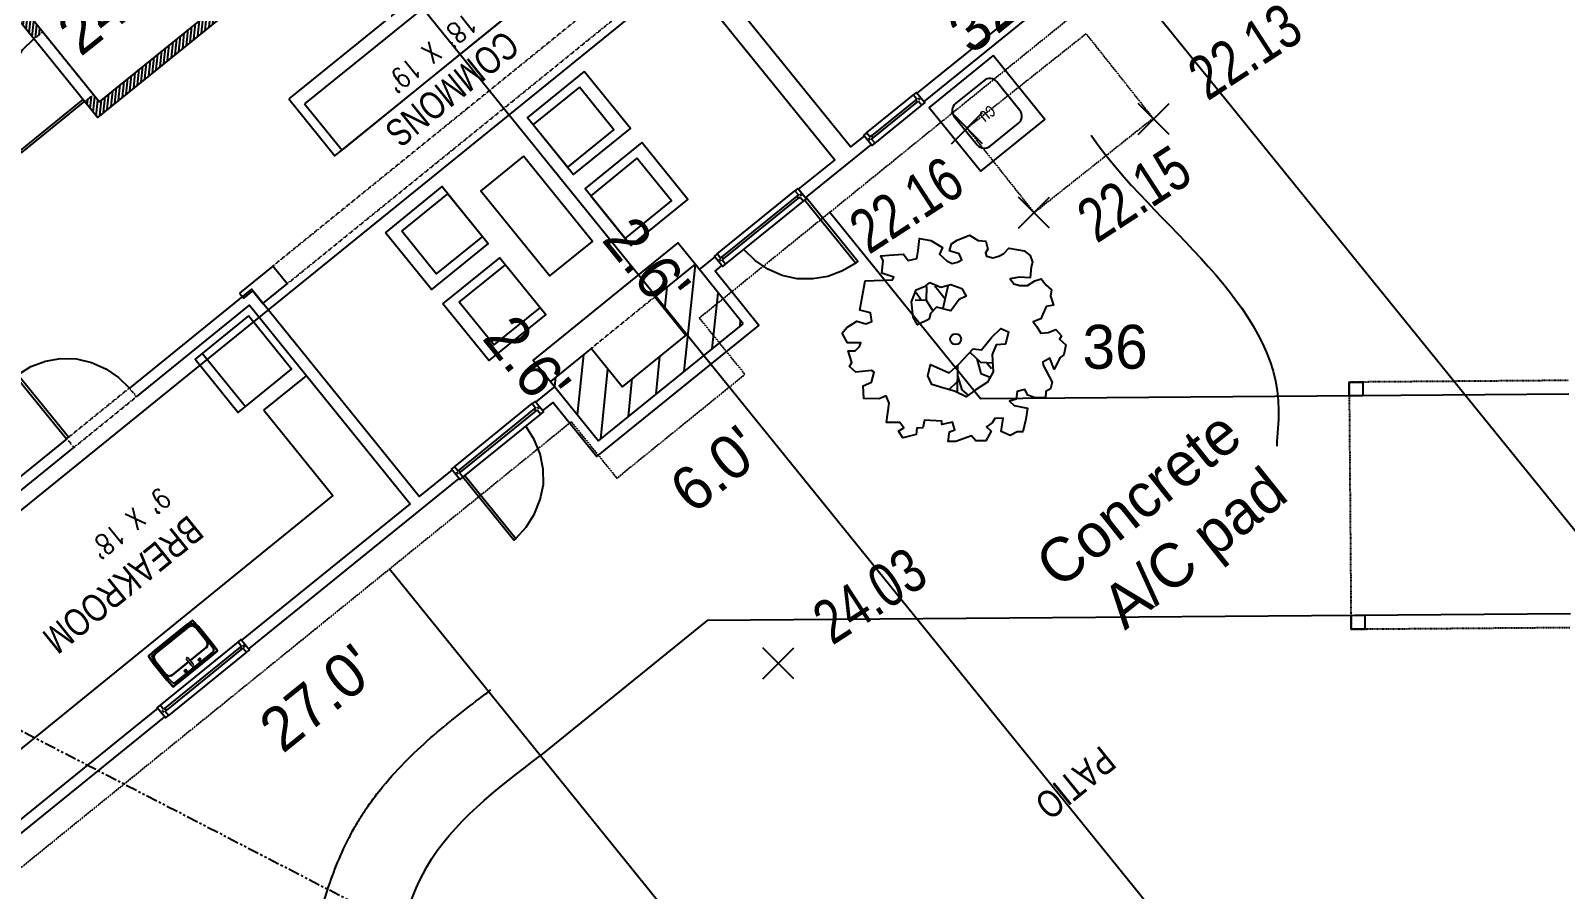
# Model space of a CAD drawing. Header units: inches. Extents: x -625442 to 34963, y -27993 to 66986.
# Drawn here: x -335810 to -335138, y 28318 to 28693 of the extents above; entities that cross this region are included whole.
import ezdxf
from ezdxf.enums import TextEntityAlignment as Align

# ---------------------------------------------------------------- set-up
doc = ezdxf.new("R2010")
doc.units = ezdxf.units.IN
doc.header["$LTSCALE"] = 0.5
doc.header["$MEASUREMENT"] = 0
for name, pattern in [('DASHED2', [0.375, 0.25, -0.125]), ('HIDDEN2', [0.1875, 0.125, -0.0625]), ('PHANTOM', [20, 10, -2, 2, -2, 2, -2])]:
    doc.linetypes.add(name, pattern=pattern)
for name, color, linetype in [('0-TEXT', 30, 'Continuous'), ('BUILDING', 253, 'DASHED2'), ('EDGE OF CONCRETE', 253, 'DASHED2'), ('FEMA FLOOD ZONE', 190, 'PHANTOM'), ('P-ABOVE', 201, 'HIDDEN2'), ('P-BELOW-LIGHT', 143, 'Continuous'), ('P-BELOW-MED', 145, 'Continuous'), ('P-CASEWORK', 140, 'Continuous'), ('P-DOOR', 51, 'Continuous'), ('P-FIXTURE', 63, 'Continuous'), ('P-FURNITURE', 201, 'Continuous'), ('P-WALL', 90, 'Continuous'), ('P-WINDOW', 213, 'Continuous'), ('SPOT ELEVATION TEXT', 252, 'Continuous'), ('TEXT', 7, 'Continuous'), ('Trees-Anno', 43, 'Continuous'), ('TreesMARK', 46, 'Continuous')]:
    doc.layers.add(name, color=color, linetype=linetype)
doc.styles.add('1-4T', font='Zap601Rm.ttf', dxfattribs={"width": 0.8, "height": 12})
doc.styles.add('BLDG', font='IC-Romans.shx', dxfattribs={"width": 0.8})
doc.styles.add('sapa notes', font='romans.shx', dxfattribs={"width": 0.8})
doc.styles.add('TXT', font='IC-Romans.shx')
doc.dimstyles.new('20 SCALE', dxfattribs={"dimtxt": 1.6, "dimasz": 2, "dimexe": 0.18, "dimexo": 0.0625, "dimgap": 0.04, "dimtad": 0, "dimdec": 1, "dimzin": 0, "dimdsep": 46, "dimtxsty": 'BLDG', "dimcen": 0.09, "dimaunit": 1, "dimadec": 4, "dimazin": 0, "dimtfac": 1, "dimtdec": 1, "dimtofl": 0, "dimtmove": 2, "dimatfit": 3, "dimfxl": 1, "dimtolj": 1, "dimtzin": 0, "dimarcsym": 0})

# ---------------------------------------------------------------- blocks, each defined once
blk = doc.blocks.new('SPT10')
at = {"color": 0, "linetype": 'Continuous'}
for p, q in [((-0.354, -0.354), (0.354, 0.354)), ((0.354, -0.354), (-0.354, 0.354))]:
    blk.add_line(p, q, dxfattribs=at)
blk = doc.blocks.new('TREE11')
at = {"linetype": 'Continuous'}
for p, q in [((-0.1564, 0.1773), (-0.1793, 0.2113)), ((-0.1324, 0.2402), (-0.1344, 0.1783)), ((-0.0944, 0.2422), (-0.0475, 0.1843)), ((-0.0345, 0.2472), (-0.0584, 0.1403)), ((-0.1344, 0.1783), (-0.1843, 0.1763)), ((-0.1344, 0.1783), (-0.1034, 0.1294)), ((0.0654, -0.0594), (0.1134, -0.1044)), ((0.0085, -0.1194), (0.0065, -0.2442)), ((0.0964, -0.0894), (0.1154, -0.1563)), ((0.1134, -0.1044), (0.1703, -0.1084)), ((0.1414, -0.1074), (0.1634, -0.1334)), ((0.0065, -0.1943), (-0.0305, -0.2313)), ((0.0085, -0.1673), (0.0275, -0.2303)), ((0.1154, -0.1563), (0.1574, -0.1733)), ((0.0275, -0.2303), (0.0584, -0.2562))]:
    blk.add_line(p, q, dxfattribs=at)
for points in [[(-0.0404, 0.3569), (-0.0155, 0.3439), (0.0085, 0.3509), (0.0284, 0.3609), (0.0155, 0.3888), (-0.0275, 0.4018), (-0.0195, 0.4337), (0.0065, 0.4507), (0.0634, 0.4737), (0.1023, 0.4487), (0.1383, 0.4467), (0.1472, 0.4098), (0.1363, 0.3928), (0.1413, 0.3779), (0.1702, 0.3699), (0.1962, 0.3779), (0.2201, 0.3908), (0.2431, 0.4148), (0.3129, 0.4018), (0.3389, 0.3808), (0.3499, 0.3509), (0.3439, 0.3289), (0.3399, 0.28), (0.289, 0.282), (0.2481, 0.275), (0.265, 0.2521), (0.293, 0.2441), (0.3279, 0.2441), (0.3609, 0.2651), (0.3898, 0.275), (0.4118, 0.2461), (0.4367, 0.2241), (0.4327, 0.1952), (0.4457, 0.1543), (0.4128, 0.1483), (0.3878, 0.0924), (0.3539, 0.0794), (0.3679, 0.0585), (0.3878, 0.0265), (0.4218, 0.0305), (0.4567, 0.0435), (0.4826, 0.0155), (0.4737, 0.0006), (0.5026, -0.0264), (0.4936, -0.0713), (0.4757, -0.0843), (0.4497, -0.1362), (0.4287, -0.0873), (0.3978, -0.1042), (0.3988, -0.1192), (0.4397, -0.196), (0.4317, -0.226), (0.4108, -0.238), (0.4088, -0.2679), (0.3629, -0.2679), (0.3289, -0.2549), (0.3149, -0.23), (0.28, -0.238), (0.276, -0.2729), (0.2461, -0.2819), (0.266, -0.3028), (0.3269, -0.3148), (0.3199, -0.3647), (0.306, -0.4226), (0.28, -0.4226), (0.2481, -0.4396), (0.2071, -0.4206), (0.2161, -0.3597), (0.1792, -0.3617), (0.1662, -0.3807), (0.1403, -0.3997), (0.1622, -0.4186), (0.1383, -0.4635), (0.0913, -0.4635), (0.0724, -0.4406), (0.0015, -0.4665), (-0.0334, -0.4665), (-0.0284, -0.4216), (-0.0035, -0.4126), (-0.0145, -0.3787), (-0.0634, -0.3887), (-0.0624, -0.3737), (-0.1413, -0.3697), (-0.1492, -0.4036), (-0.1772, -0.4056), (-0.1802, -0.4346), (-0.2401, -0.4496), (-0.26, -0.4196), (-0.2361, -0.4046), (-0.2541, -0.3797), (-0.3149, -0.3797), (-0.303, -0.2909), (-0.3159, -0.2589), (-0.3489, -0.2719), (-0.4178, -0.2699), (-0.4218, -0.212), (-0.3828, -0.196), (-0.3718, -0.1511), (-0.3838, -0.1421), (-0.4547, -0.1511), (-0.4836, -0.1252), (-0.4727, -0.1062), (-0.4896, -0.0533), (-0.4577, -0.0533), (-0.4387, -0.0334), (-0.4317, -0.0174), (-0.4926, -0.0164), (-0.5176, 0.0275), (-0.4966, 0.0535), (-0.4497, 0.0824), (-0.4088, 0.0694), (-0.3818, 0.0804), (-0.3878, 0.1193), (-0.4367, 0.1313), (-0.4118, 0.2661), (-0.287, 0.2701), (-0.282, 0.283), (-0.3369, 0.3), (-0.3309, 0.3569), (-0.3409, 0.3788), (-0.305, 0.3828), (-0.2381, 0.3868), (-0.2161, 0.3579), (-0.1762, 0.3679), (-0.1702, 0.4038), (-0.1642, 0.4587), (-0.1133, 0.4497), (-0.0594, 0.4178), (-0.0734, 0.3868)], [(-0.1183, 0.2581), (-0.0674, 0.2361), (-0.0225, 0.2491), (0.0275, 0.2301), (0.0474, 0.1962), (0.0155, 0.1812), (-0.0225, 0.1283), (-0.0873, 0.1453), (-0.1143, 0.1174), (-0.1213, 0.0904), (-0.1742, 0.0645), (-0.1942, 0.1004), (-0.2011, 0.1703), (-0.1802, 0.2241), (-0.1363, 0.2431)], [(0.0145, -0.1142), (0.0794, -0.0443), (0.1183, -0.0483), (0.1632, 0.0076), (0.2061, 0.0485), (0.2411, 0.0335), (0.2271, -0.0234), (0.1852, -0.0254), (0.1662, -0.0703), (0.1712, -0.1491), (0.1452, -0.196), (0.0883, -0.232), (0.0484, -0.2629), (-0.0045, -0.237), (-0.0534, -0.224), (-0.1083, -0.207), (-0.1263, -0.1671), (-0.1153, -0.1152), (-0.0294, -0.1541)]]:
    blk.add_lwpolyline(points, close=True, dxfattribs=at)
blk.add_circle((0, 0), 0.0248, dxfattribs=at)

msp = doc.modelspace()

# ---------------------------------------------------------------- hatches: boundary and pattern name
at = {"layer": 'P-FURNITURE'}
h = msp.add_hatch(dxfattribs=at)
h.set_pattern_fill('ANSI31', color=256, scale=12, angle=-140.99910206)
h.set_pattern_definition([(264.000898, (-346592.0685, 45765.6776), (1.4917853, -0.15676932), [])])
h.paths.add_polyline_path([(-335607.1223, 28943.46761), (-335603.32131, 28946.5457), (-335632.2553, 28982.27505), (-335636.05629, 28979.19697)])
h.paths.add_polyline_path([(-335700.45535, 28874.37421), (-335696.65435, 28877.4523), (-335775.23482, 28974.48798), (-335775.99502, 28973.87236), (-335779.03581, 28971.40989)], flags=17)
h.paths.add_polyline_path([(-335502.49973, 28917.17189), (-335464.48978, 28947.95272), (-335467.69099, 28951.90576), (-335505.70094, 28921.12492)])
h.paths.add_polyline_path([(-335675.1197, 28843.0883), (-335671.31871, 28846.16638), (-335674.49215, 28850.08513), (-335678.29315, 28847.00705)])
h.paths.add_polyline_path([(-335823.62531, 28716.53332), (-335827.4263, 28713.45524), (-335808.27392, 28689.80478), (-335804.47293, 28692.88286)])
h.paths.add_polyline_path([(-335729.55481, 28792.71255), (-335732.66336, 28790.19522), (-335688.83144, 28736.06905), (-335779.79339, 28662.40715), (-335782.31072, 28665.5157), (-335786.11172, 28662.43761), (-335780.5163, 28655.52807), (-335591.68287, 28808.44728), (-335594.76095, 28812.24827), (-335685.7229, 28738.58638)])
h.paths.add_polyline_path([(-335787.021, 28752.46951), (-335783.22, 28755.5476), (-335887.38236, 28884.17327), (-335891.18336, 28881.09519)])

# ---------------------------------------------------------------- linework, layer by layer
at = {"layer": 'BUILDING'}
for points in [[(-335517.23392, 28567.82306), (-335215.37016, 28812.27535)], [(-335517.23392, 28567.82306), (-335497.25385, 28543.15053)], [(-335553.25927, 28497.79679), (-335497.25385, 28543.15053)], [(-335825.28922, 28318.3568), (-335573.23933, 28522.46932)], [(-335573.23933, 28522.46932), (-335553.25927, 28497.79679)]]:
    msp.add_lwpolyline(points, dxfattribs=at)
at = {"layer": 'DEFPOINTS'}
for p, q in [((-330425.45724, 22660.14749), (-342074.71277, 37045.31904)), ((-330618.1087, 22504.13642), (-342267.36422, 36889.30797)), ((-339065.43942, 25850.62558), (-335407.79377, 28812.62354))]:
    msp.add_line(p, q, dxfattribs=at)
at = {"layer": 'EDGE OF CONCRETE'}
for points in [[(-335400.08999, 28650.85869), (-335348.02533, 28692.15014)], [(-335348.02533, 28692.15014), (-335318.70127, 28655.17523)], [(-335370.76592, 28613.88379), (-335318.70127, 28655.17523)], [(-335400.08999, 28650.85869), (-335370.76592, 28613.88379)]]:
    msp.add_lwpolyline(points, dxfattribs=at)
at = {"layer": 'FEMA FLOOD ZONE'}
msp.add_lwpolyline([(-338076.1272, 27552.20048), (-337803.61034, 27864.74301), (-337632.45643, 28173.32053), (-337418.71776, 28592.71524), (-337341.23751, 28974.71159), (-337132.84229, 29372.73578), (-336953.8363, 29527.67127), (-336748.11308, 29583.76859), (-336659.94566, 29538.35642), (-336435.52039, 29340.6801), (-336366.05531, 29268.55494), (-336360.71187, 29207.11493), (-335901.17385, 28432.43707), (-335658.04623, 28306.8857), (-335361.48387, 28264.14487), (-335177.13444, 28256.13106), (-334808.43528, 28320.2422), (-334621.41384, 28403.05273), (-333051.84379, 29175.61297), (-332512.1541, 29592.33613), (-331926.43524, 30247.61468), (-331106.21353, 31690.11821)], dxfattribs=at)
at = {"layer": 'P-ABOVE'}
msp.add_line((-335536.71261, 28577.04877), (-335564.53589, 28554.51719), dxfattribs=at)
for points in [[(-335540.14836, 28723.04854), (-335703.74319, 28590.56781)], [(-335697.4639, 28582.81378), (-335533.86907, 28715.29451)], [(-335136.92343, 28540.52275), (-335232.94878, 28539.78573), (-335232.06812, 28431.79187), (-335136.07112, 28432.54965)]]:
    msp.add_lwpolyline(points, dxfattribs=at)
for points in [[(-335782.31072, 28665.5157), (-335804.47293, 28692.88286), (-335808.27392, 28689.80478), (-335786.11172, 28662.43761)], [(-335766.52071, 28537.21249), (-335793.88788, 28515.05028), (-335790.80979, 28511.24929), (-335763.44263, 28533.41149)]]:
    msp.add_lwpolyline(points, close=True, dxfattribs=at)
at = {"layer": 'P-BELOW-LIGHT'}
for p, q in [((-335460.09562, 28614.10574), (-335394.02287, 28532.51531)), ((-335136.87631, 28534.54516), (-335394.02287, 28532.51531)), ((-335652.73005, 28458.10846), (-335586.6573, 28376.51802)), ((-335136.11853, 28438.54815), (-335513.73985, 28435.5673)), ((-335513.73985, 28435.5673), (-335586.6573, 28376.51802)), ((-335586.6573, 28376.51802), (-335515.41948, 28288.54946))]:
    msp.add_line(p, q, dxfattribs=at)
for points in [[(-335388.67443, 28682.60489), (-335416.65133, 28659.94892), (-335393.99536, 28631.97202), (-335366.01846, 28654.62799)], [(-335421.29857, 28662.70807), (-335419.82109, 28660.8836), (-335418.60477, 28661.86858), (-335422.29847, 28666.42978), (-335423.51479, 28665.44479), (-335422.03731, 28663.62031), (-335422.64547, 28663.12782), (-335421.90673, 28662.21558)], [(-335594.16256, 28638.6144), (-335612.81382, 28623.51042), (-335582.60586, 28586.20789), (-335563.95459, 28601.31187)], [(-335473.14414, 28620.72301), (-335471.66666, 28618.89853), (-335470.45034, 28619.88352), (-335474.14405, 28624.44471), (-335475.36036, 28623.45973), (-335473.88288, 28621.63525), (-335474.49104, 28621.14276), (-335473.7523, 28620.23052)], [(-335588.08624, 28527.64176), (-335586.60876, 28525.81728), (-335585.39244, 28526.80227), (-335589.08614, 28531.36346), (-335590.30246, 28530.37847), (-335588.82498, 28528.554), (-335589.43313, 28528.0615), (-335588.69439, 28527.14926)], [(-335751.65961, 28396.68889), (-335753.13709, 28398.51336), (-335754.3534, 28397.52838), (-335750.6597, 28392.96718), (-335749.44339, 28393.95217), (-335750.92087, 28395.77665), (-335750.31271, 28396.26914), (-335751.05145, 28397.18138)]]:
    msp.add_lwpolyline(points, close=True, dxfattribs=at)
msp.add_lwpolyline([(-335392.6698, 28671.64875), (-335405.10398, 28661.57943, 0.414213562), (-335405.69519, 28655.95356), (-335395.62587, 28643.51938, 0.414213562), (-335389.99999, 28642.92816), (-335377.56582, 28652.99749, 0.414213562), (-335376.9746, 28658.62336), (-335387.04392, 28671.05754, 0.414213562)], format="xyb", close=True, dxfattribs=at)
for points in [[(-335440.34646, 28644.26194), (-335441.82394, 28646.08642), (-335441.21578, 28646.57891), (-335441.95452, 28647.49115), (-335442.56268, 28646.99866), (-335444.04016, 28648.82314), (-335445.25648, 28647.83815), (-335441.56278, 28643.27696), (-335440.34646, 28644.26194), (-335419.82109, 28660.8836)], [(-335444.04016, 28648.82314), (-335423.51479, 28665.44479)], [(-335421.42915, 28664.11281), (-335420.69041, 28663.20057)], [(-335442.4321, 28645.59393), (-335443.17084, 28646.50617)], [(-335509.41728, 28595.8801), (-335475.36036, 28623.45973)], [(-335473.27472, 28622.12774), (-335472.53598, 28621.2155)], [(-335505.72358, 28591.3189), (-335507.20106, 28593.14338), (-335506.5929, 28593.63587), (-335507.33164, 28594.54811), (-335507.9398, 28594.05562), (-335509.41728, 28595.8801), (-335510.6336, 28594.89511), (-335506.9399, 28590.33392), (-335505.72358, 28591.3189), (-335471.66666, 28618.89853)], [(-335507.80922, 28592.65089), (-335508.54796, 28593.56313)], [(-335523.86867, 28544.4013), (-335518.95287, 28591.17904)], [(-335532.28017, 28571.57533), (-335531.23918, 28581.48121)], [(-335511.55344, 28554.37429), (-335508.97988, 28578.86381)], [(-335499.39026, 28564.22416), (-335499.13001, 28566.70063)], [(-335570.50471, 28525.51594), (-335567.72873, 28551.9316)], [(-335536.03185, 28534.55143), (-335534.41999, 28551.21326)], [(-335580.4777, 28537.83117), (-335580.04395, 28541.95861)], [(-335560.35822, 28514.8517), (-335557.27162, 28545.54685)], [(-335548.19504, 28524.70156), (-335546.58317, 28541.36339)], [(-335620.66567, 28498.23765), (-335622.14315, 28500.06213), (-335621.68703, 28500.4315), (-335622.42577, 28501.34374), (-335622.88189, 28500.97437), (-335624.35937, 28502.79884), (-335625.57569, 28501.81386), (-335621.88199, 28497.25266), (-335620.66567, 28498.23765), (-335586.60876, 28525.81728)], [(-335624.35937, 28502.79884), (-335590.30246, 28530.37847)], [(-335588.21682, 28529.04649), (-335587.47808, 28528.13425)], [(-335622.75131, 28499.56963), (-335623.49005, 28500.48187)], [(-335718.92813, 28426.21612), (-335717.45065, 28424.39164), (-335718.05881, 28423.89915), (-335717.32007, 28422.98691), (-335716.71191, 28423.4794), (-335715.23443, 28421.65492), (-335714.01811, 28422.63991), (-335717.71181, 28427.20111), (-335718.92813, 28426.21612), (-335753.13709, 28398.51336)], [(-335716.84249, 28424.88413), (-335716.10375, 28423.9719)], [(-335715.23443, 28421.65492), (-335749.44339, 28393.95217)], [(-335751.52903, 28395.28415), (-335752.26777, 28396.19639)]]:
    msp.add_lwpolyline(points, dxfattribs=at)
msp.add_open_spline([(-336165.08207, 28096.81745), (-336159.31233, 28101.97982), (-336153.38333, 28107.28744), (-336141.07897, 28117.89896), (-336134.70349, 28123.20388), (-336121.31698, 28133.49329), (-336114.30459, 28138.47996), (-336101.31502, 28146.56086), (-336095.53059, 28149.81224), (-336087.15728, 28153.88248), (-336084.81135, 28154.95921), (-336080.90987, 28156.63583), (-336079.37955, 28157.26591), (-336076.55476, 28158.37582), (-336075.2648, 28158.86276), (-336072.68736, 28159.79659), (-336071.39684, 28160.24479), (-336067.52154, 28161.5351), (-336064.93307, 28162.32286), (-336057.16436, 28164.48433), (-336051.98154, 28165.65618), (-336041.65163, 28167.54991), (-336036.5043, 28168.27206), (-336023.23525, 28169.67431), (-336015.15894, 28170.07748), (-335999.19166, 28170.28104), (-335991.29922, 28170.08112), (-335975.71352, 28169.34222), (-335968.0197, 28168.80278), (-335956.53172, 28167.90032), (-335952.65502, 28167.57827), (-335946.09517, 28167.02703), (-335943.39604, 28166.79872), (-335938.00154, 28166.34499), (-335935.31005, 28166.11967), (-335927.25614, 28165.45451), (-335921.91421, 28165.02551), (-335905.99826, 28163.82988), (-335895.5334, 28163.15536), (-335875.0614, 28162.29207), (-335865.05462, 28162.10376), (-335845.68315, 28162.42452), (-335836.31951, 28162.93415), (-335818.41744, 28164.81676), (-335809.88133, 28166.18953), (-335795.58115, 28169.49042), (-335789.62555, 28171.22267), (-335778.29628, 28175.31346), (-335772.92267, 28177.67046), (-335765.90314, 28181.38658), (-335764.03117, 28182.44568), (-335761.14649, 28184.18951), (-335760.10975, 28184.83983), (-335758.03852, 28186.18666), (-335757.00649, 28186.88165), (-335753.92232, 28189.03055), (-335751.88211, 28190.54848), (-335745.82012, 28195.35031), (-335741.85692, 28198.88296), (-335734.15201, 28206.55013), (-335730.41057, 28210.68442), (-335721.27036, 28221.84807), (-335716.06958, 28229.23559), (-335706.55826, 28244.89487), (-335702.24773, 28253.16584), (-335697.46464, 28263.93441), (-335696.50105, 28266.20376), (-335693.72457, 28273.05171), (-335692.02605, 28277.67028), (-335690.25275, 28283.0249), (-335690.02021, 28283.73912), (-335689.33414, 28285.883), (-335688.88198, 28287.34635), (-335687.97632, 28290.35346), (-335687.52365, 28291.89467), (-335686.15364, 28296.62579), (-335685.22517, 28299.92315), (-335683.25222, 28306.77546), (-335682.20786, 28310.33058), (-335679.88914, 28317.66941), (-335678.61479, 28321.45373), (-335675.69126, 28329.21111), (-335674.04158, 28333.18526), (-335671.4038, 28338.71597), (-335670.65039, 28340.22382), (-335669.33264, 28342.72822), (-335668.79237, 28343.72229), (-335667.77056, 28345.53861), (-335667.29381, 28346.36263), (-335666.32798, 28347.98608), (-335665.83748, 28348.78829), (-335664.34501, 28351.16665), (-335663.32209, 28352.71449), (-335660.18293, 28357.24817), (-335657.99669, 28360.12388), (-335652.20167, 28367.19405), (-335648.50177, 28371.19186), (-335640.97773, 28378.6717), (-335637.15252, 28382.15481), (-335629.50652, 28388.74221), (-335625.68495, 28391.84674), (-335618.15221, 28397.78634), (-335614.44066, 28400.62138), (-335610.02486, 28403.97721), (-335609.22042, 28404.58777), (-335608.42188, 28405.19385)], degree=3, knots=[0, 0, 0, 0, 22.276637222, 22.276637222, 44.553274445, 44.553274445, 66.829911667, 66.829911667, 83.407930291, 83.407930291, 89.705526236, 89.705526236, 93.696512164, 93.696512164, 96.991055155, 96.991055155, 100.285598146, 100.285598146, 106.874684128, 106.874684128, 120.052856092, 120.052856092, 133.231028056, 133.231028056, 154.218431796, 154.218431796, 175.205835536, 175.205835536, 196.193239277, 196.193239277, 207.008348568, 207.008348568, 214.650252813, 214.650252813, 222.292157058, 222.292157058, 237.575965547, 237.575965547, 268.143582527, 268.143582527, 298.711199506, 298.711199506, 329.278816486, 329.278816486, 359.846433465, 359.846433465, 383.533038491, 383.533038491, 407.219643516, 407.219643516, 416.062558555, 416.062558555, 421.097053981, 421.097053981, 426.131549408, 426.131549408, 436.20054026, 436.20054026, 456.338521966, 456.338521966, 476.476503672, 476.476503672, 507.494839108, 507.494839108, 538.513174545, 538.513174545, 546.716463222, 546.716463222, 563.123040575, 563.123040575, 565.646070205, 565.646070205, 570.692129464, 570.692129464, 575.738188723, 575.738188723, 585.830307242, 585.830307242, 595.922425761, 595.922425761, 606.014544279, 606.014544279, 616.106662798, 616.106662798, 619.863510877, 619.863510877, 622.328536236, 622.328536236, 624.363978582, 624.363978582, 626.399420928, 626.399420928, 630.470305621, 630.470305621, 638.612075007, 638.612075007, 651.453732913, 651.453732913, 664.29539082, 664.29539082, 677.137048727, 677.137048727, 689.978706634, 689.978706634, 692.8623578, 692.8623578, 692.8623578, 692.8623578], dxfattribs=at)
msp.add_spline([(-336141.07755, 28069.98869), (-336063.54469, 28124.8019), (-335948.96864, 28131.14111), (-335742.45365, 28153.42968), (-335655.44727, 28273.66011), (-335636.39923, 28327.86895), (-335586.6573, 28376.51802)], degree=3, dxfattribs=at)
at = {"layer": 'P-BELOW-MED'}
msp.add_lwpolyline([(-335519.07599, 28591.33108), (-335526.62798, 28600.65671), (-335589.87654, 28549.4374), (-335582.32455, 28540.11176)], dxfattribs=at)
at = {"layer": 'P-CASEWORK'}
msp.add_line((-335707.68947, 28527.46167), (-335689.03821, 28542.56565), dxfattribs=at)
msp.add_lwpolyline([(-335707.68947, 28527.46167), (-335677.48151, 28490.15914), (-335832.30766, 28364.77937)], dxfattribs=at)
at = {"layer": 'P-DOOR'}
for points in [[(-335814.36966, 28641.06453), (-335817.79566, 28646.8495), (-335820.18629, 28653.22117), (-335821.29531, 28659.87546), (-335821.27477, 28666.68925), (-335819.75528, 28673.20641), (-335817.01202, 28679.45587), (-335813.22594, 28685.03934), (-335808.39704, 28689.95682)], [(-335448.77318, 28591.87182), (-335454.55815, 28588.44583), (-335460.92982, 28586.05519), (-335467.58411, 28584.94617), (-335474.3979, 28584.96672), (-335480.91506, 28586.4862), (-335487.16452, 28589.22946), (-335492.74799, 28593.01554), (-335497.66547, 28597.84444)], [(-335815.28988, 28543.03306), (-335809.62804, 28546.6111), (-335803.25637, 28549.00173), (-335796.60207, 28550.11075), (-335789.66516, 28549.93817), (-335783.148, 28548.41869), (-335776.89854, 28545.67543), (-335771.31507, 28541.88935), (-335766.52071, 28537.21249)], [(-335597.46811, 28471.45718), (-335592.91437, 28476.40358), (-335589.25141, 28482.13909), (-335586.78332, 28488.41746), (-335585.38695, 28495.08667), (-335585.51845, 28501.77733), (-335586.90264, 28508.46054), (-335589.44531, 28514.70909), (-335593.14647, 28520.52298)]]:
    msp.add_lwpolyline(points, dxfattribs=at)
for points in [[(-335786.85046, 28663.34985), (-335814.36966, 28641.06453), (-335813.63092, 28640.15229), (-335786.11172, 28662.43761)], [(-335471.0585, 28619.39103), (-335448.77318, 28591.87182), (-335447.86094, 28592.61056), (-335470.14627, 28620.12977)], [(-335793.12768, 28515.6659), (-335815.28988, 28543.03306), (-335816.20212, 28542.29432), (-335794.03992, 28514.92716)], [(-335619.75343, 28498.97639), (-335597.46811, 28471.45718), (-335598.38034, 28470.71844), (-335620.66567, 28498.23765)]]:
    msp.add_lwpolyline(points, close=True, dxfattribs=at)
at = {"layer": 'P-FIXTURE'}
msp.add_line((-335734.66428, 28552.40109), (-335715.7843, 28529.08701), dxfattribs=at)
for points in [[(-335714.45874, 28568.76374), (-335737.77282, 28549.88376), (-335718.89285, 28526.56968), (-335695.57876, 28545.44966)], [(-335756.44989, 28419.23579), (-335755.3707, 28417.59227), (-335749.21453, 28409.99028), (-335747.83125, 28408.59301), (-335747.18672, 28408.10797), (-335746.60748, 28408.3253), (-335742.35036, 28411.77276), (-335745.08708, 28409.55654), (-335746.60748, 28408.3253), (-335742.35036, 28411.77276), (-335733.98817, 28418.54454), (-335729.8831, 28421.86887), (-335731.4035, 28420.63764), (-335733.98817, 28418.54454), (-335729.8831, 28421.86887), (-335729.5501, 28422.39028), (-335729.73852, 28423.24469), (-335730.96975, 28424.76509), (-335737.12592, 28432.36708), (-335738.35715, 28433.88747), (-335739.0306, 28434.09735), (-335739.60984, 28433.88002), (-335741.25337, 28432.80082), (-335754.93695, 28421.71972), (-335756.33422, 28420.33645), (-335756.66722, 28419.81504)], [(-335736.00107, 28417.92147), (-335736.12419, 28418.07351), (-335736.24731, 28418.22555), (-335736.37044, 28418.37759), (-335736.49356, 28418.52963), (-335736.37044, 28418.37759), (-335736.24731, 28418.22555), (-335736.12419, 28418.07351), (-335736.00107, 28417.92147), (-335736.12419, 28418.07351)], [(-335736.24731, 28418.22555), (-335736.37044, 28418.37759), (-335736.49356, 28418.52963), (-335736.37044, 28418.37759)], [(-335735.48711, 28418.84116), (-335736.18948, 28418.77587), (-335736.24731, 28418.22555), (-335735.57386, 28418.01567)], [(-335736.18948, 28418.77587), (-335735.8854, 28419.02212), (-335735.48711, 28418.84116), (-335735.8854, 28419.02212)], [(-335736.18948, 28418.77587), (-335735.8854, 28419.02212), (-335735.48711, 28418.84116), (-335735.8854, 28419.02212)], [(-335735.54495, 28418.29084), (-335735.57386, 28418.01567), (-335735.84903, 28418.04459), (-335735.57386, 28418.01567)], [(-335735.42182, 28418.1388), (-335735.57386, 28418.01567)], [(-335735.51603, 28418.566), (-335735.39291, 28418.41396), (-335735.51603, 28418.566), (-335735.36399, 28418.68912), (-335735.51603, 28418.566), (-335735.39291, 28418.41396)], [(-335741.62654, 28413.3659), (-335741.93062, 28413.11966), (-335742.32891, 28413.30061), (-335742.45203, 28413.45265), (-335742.32891, 28413.30061), (-335742.45203, 28413.45265), (-335742.57515, 28413.60469), (-335742.45203, 28413.45265), (-335742.32891, 28413.30061), (-335741.93062, 28413.11966)], [(-335742.27107, 28413.85094), (-335742.11903, 28413.97406), (-335742.27107, 28413.85094), (-335742.42311, 28413.72782), (-335742.27107, 28413.85094), (-335742.11903, 28413.97406)], [(-335742.32891, 28413.30061), (-335741.65546, 28413.09074), (-335741.56871, 28413.91623), (-335742.27107, 28413.85094)], [(-335742.08266, 28412.99653), (-335742.20578, 28413.14857)], [(-335741.44558, 28413.76419), (-335741.59762, 28413.64107), (-335741.4745, 28413.48903), (-335741.59762, 28413.64107), (-335741.56871, 28413.91623), (-335741.84387, 28413.94515), (-335741.96699, 28414.09719), (-335741.84387, 28413.94515), (-335741.56871, 28413.91623), (-335741.59762, 28413.64107), (-335741.4745, 28413.48903), (-335741.59762, 28413.64107)], [(-335741.50342, 28413.21386), (-335741.65546, 28413.09074), (-335741.8075, 28412.96762), (-335741.65546, 28413.09074)]]:
    msp.add_lwpolyline(points, close=True, dxfattribs=at)
for points in [[(-335741.86898, 28433.56102), (-335755.55257, 28422.47992), (-335755.42944, 28422.32788), (-335757.891, 28420.08274), (-335757.91991, 28419.80758), (-335755.85573, 28416.94774)], [(-335736.36572, 28432.98269), (-335738.61086, 28435.44425), (-335738.73398, 28435.59629), (-335739.00914, 28435.6252), (-335741.86898, 28433.56102), (-335741.74586, 28433.40898), (-335755.42944, 28422.32788)], [(-335740.39896, 28432.98924), (-335755.29886, 28420.92315), (-335740.39896, 28432.98924)], [(-335730.20955, 28425.3807), (-335736.36572, 28432.98269), (-335736.39464, 28432.70753), (-335738.7629, 28435.32112), (-335738.88602, 28435.47316), (-335741.74586, 28433.40898)], [(-335738.29186, 28433.18511), (-335738.96531, 28433.39498), (-335739.66768, 28433.32969), (-335740.09488, 28433.23548), (-335740.39896, 28432.98924), (-335738.96531, 28433.39498), (-335737.52421, 28432.54803), (-335737.77045, 28432.85211), (-335738.0167, 28433.15619)], [(-335737.52421, 28432.54803), (-335738.96531, 28433.39498), (-335740.39896, 28432.98924)], [(-335732.59927, 28426.46644), (-335737.52421, 28432.54803), (-335732.59927, 28426.46644)], [(-335730.78788, 28419.87744), (-335728.05116, 28422.09366), (-335728.02225, 28422.36882), (-335728.14537, 28422.52086), (-335730.20955, 28425.3807), (-335730.36159, 28425.25758), (-335736.39464, 28432.70753)], [(-335744.47146, 28408.79634), (-335730.78788, 28419.87744), (-335730.911, 28420.02948), (-335728.17429, 28422.2457), (-335728.29741, 28422.39774), (-335730.36159, 28425.25758)], [(-335732.2299, 28426.01032), (-335732.35302, 28426.16236), (-335732.59927, 28426.46644), (-335732.19353, 28425.03279), (-335732.88844, 28423.71481), (-335732.58436, 28423.96105), (-335732.28028, 28424.2073)], [(-335732.88844, 28423.71481), (-335732.19353, 28425.03279), (-335732.59927, 28426.46644)], [(-335732.4034, 28424.35934), (-335732.19353, 28425.03279), (-335732.25882, 28425.73516)], [(-335755.55257, 28422.47992), (-335758.01412, 28420.23478), (-335758.19507, 28419.8365), (-335758.07195, 28419.68446), (-335756.13089, 28416.97666), (-335755.85573, 28416.94774), (-335749.82269, 28409.49779)], [(-335755.9574, 28418.62764), (-335755.71115, 28418.32356), (-335755.4649, 28418.01948), (-335755.99377, 28419.60517), (-335755.29886, 28420.92315), (-335755.4509, 28420.80002), (-335755.63186, 28420.40174)], [(-335755.29886, 28420.92315), (-335755.99377, 28419.60517), (-335755.4649, 28418.01948)], [(-335755.7839, 28420.27861), (-335755.99377, 28419.60517), (-335755.92848, 28418.9028)], [(-335749.97473, 28409.37467), (-335747.60647, 28406.76107), (-335747.48334, 28406.60903), (-335747.05614, 28406.70324), (-335744.47146, 28408.79634), (-335744.59459, 28408.94838), (-335730.911, 28420.02948)], [(-335741.8737, 28418.95592), (-335741.75058, 28418.80388)], [(-335741.41758, 28419.32529), (-335741.56962, 28419.20216), (-335741.72166, 28419.07904)], [(-335741.62745, 28418.65184), (-335741.50433, 28418.4998), (-335741.38121, 28418.34776), (-335741.25808, 28418.19572), (-335741.13496, 28418.04368), (-335741.01184, 28417.89164), (-335740.88871, 28417.7396), (-335740.76559, 28417.58756), (-335740.64247, 28417.43552), (-335740.51934, 28417.28348), (-335740.39622, 28417.13144), (-335740.2731, 28416.9794), (-335740.14997, 28416.82736), (-335740.02685, 28416.67532), (-335739.90373, 28416.52328), (-335739.7806, 28416.37124), (-335739.65748, 28416.2192), (-335739.53436, 28416.06716), (-335739.41123, 28415.91512), (-335739.28811, 28415.76308), (-335739.16499, 28415.61104)], [(-335741.14242, 28419.29637), (-335741.26554, 28419.44841)], [(-335738.40479, 28416.22666), (-335738.52791, 28416.3787), (-335738.65103, 28416.53074), (-335738.77416, 28416.68278), (-335738.89728, 28416.83482), (-335739.0204, 28416.98686), (-335739.14353, 28417.1389), (-335739.26665, 28417.29094), (-335739.38977, 28417.44297), (-335739.5129, 28417.59501), (-335739.63602, 28417.74705), (-335739.75914, 28417.89909), (-335739.88227, 28418.05113), (-335740.00539, 28418.20317), (-335740.12851, 28418.35521), (-335740.25164, 28418.50725), (-335740.37476, 28418.65929), (-335740.49788, 28418.81133), (-335740.62101, 28418.96337), (-335740.74413, 28419.11541), (-335740.86725, 28419.26745)], [(-335739.88227, 28418.05113), (-335732.88844, 28423.71481), (-335739.88227, 28418.05113)], [(-335756.13089, 28416.97666), (-335749.97473, 28409.37467), (-335749.82269, 28409.49779), (-335747.45443, 28406.8842), (-335747.17926, 28406.85528), (-335744.59459, 28408.94838)], [(-335755.4649, 28418.01948), (-335750.53997, 28411.93788), (-335755.4649, 28418.01948)], [(-335748.24446, 28411.27935), (-335747.94038, 28411.5256), (-335747.78834, 28411.64872), (-335749.22199, 28411.24298), (-335750.53997, 28411.93788), (-335750.29372, 28411.6338), (-335750.1706, 28411.48176)], [(-335750.53997, 28411.93788), (-335749.22199, 28411.24298), (-335747.78834, 28411.64872)], [(-335749.89544, 28411.45285), (-335749.22199, 28411.24298), (-335748.51962, 28411.30827)], [(-335747.78834, 28411.64872), (-335740.64247, 28417.43552), (-335747.78834, 28411.64872)], [(-335742.42311, 28413.72782), (-335742.42311, 28413.72782)], [(-335742.42311, 28413.72782), (-335742.42311, 28413.72782)], [(-335739.04186, 28415.459), (-335738.91874, 28415.30696)], [(-335738.64358, 28415.27804), (-335738.49154, 28415.40117), (-335738.3395, 28415.52429)], [(-335738.31058, 28415.79945), (-335738.4337, 28415.95149)]]:
    msp.add_lwpolyline(points, dxfattribs=at)
at = {"layer": 'P-FURNITURE'}
for points in [[(-335696.7632, 28663.61655), (-335676.62456, 28638.7482), (-335595.8024, 28704.19878), (-335615.94105, 28729.06714)], [(-335689.87866, 28661.47107), (-335673.51601, 28641.26553), (-335598.91095, 28701.68145), (-335615.2736, 28721.88699)], [(-335567.52056, 28675.63067), (-335592.38891, 28655.49203), (-335572.25027, 28630.62367), (-335547.38192, 28650.76232)], [(-335569.66604, 28668.74613), (-335589.87158, 28652.38348), (-335574.7676, 28633.73222), (-335554.56206, 28650.09486)], [(-335542.34725, 28644.54523), (-335567.21561, 28624.40658), (-335547.07697, 28599.53823), (-335522.20861, 28619.67687)], [(-335544.49274, 28637.66069), (-335564.69828, 28621.29804), (-335549.5943, 28602.64677), (-335529.38876, 28619.00942)], [(-335654.5598, 28605.14542), (-335629.69145, 28625.28406), (-335609.5528, 28600.41571), (-335634.42116, 28580.27707)], [(-335647.37965, 28605.81287), (-335627.17412, 28622.17552), (-335612.07013, 28603.52425), (-335632.27567, 28587.16161)], [(-335629.3865, 28574.05998), (-335604.51814, 28594.19862), (-335584.3795, 28569.33027), (-335609.24786, 28549.19162)], [(-335622.20635, 28574.72743), (-335602.00081, 28591.09008), (-335586.89683, 28572.43881), (-335607.10237, 28556.07616)]]:
    msp.add_lwpolyline(points, close=True, dxfattribs=at)
at = {"layer": 'P-WALL'}
msp.add_line((-335768.55094, 28385.52758), (-335772.35193, 28382.4495), dxfattribs=at)
for points in [[(-335481.25554, 28838.71204), (-335562.74888, 28772.71792), (-335526.05812, 28727.41006), (-335529.09892, 28724.94759), (-335457.93362, 28637.06859), (-335473.8978, 28624.14063)], [(-335593.47729, 28818.4349), (-335587.88187, 28811.52536), (-335780.5163, 28655.52807), (-335827.4263, 28713.45524)], [(-335445.01024, 28647.53407), (-335451.09183, 28642.60914), (-335538.63253, 28750.70944), (-335534.07134, 28754.40314)], [(-335688.83144, 28736.06905), (-335779.79339, 28662.40715), (-335823.62531, 28716.53332)], [(-335370.35869, 28707.98764), (-335422.05223, 28666.1257)], [(-335418.97414, 28662.3247), (-335367.28061, 28704.18664)], [(-335470.81971, 28620.33964), (-335441.93215, 28643.73308)], [(-335510.38735, 28594.59103), (-335517.22914, 28589.05048)], [(-335585.76181, 28527.25839), (-335581.20061, 28530.95209), (-335561.99337, 28507.23388), (-335491.14282, 28564.60936), (-335510.35006, 28588.32757), (-335507.30927, 28590.79004)], [(-335625.32944, 28501.50978), (-335639.77323, 28489.81306), (-335713.15474, 28580.42878), (-335766.52071, 28537.21249)], [(-335763.44263, 28533.41149), (-335714.02969, 28573.42658), (-335643.72626, 28486.61185), (-335717.46557, 28426.89703)], [(-335226.90422, 28533.83325), (-335232.90274, 28533.78721), (-335232.94878, 28539.78573), (-335226.95026, 28539.83177), (-335226.90422, 28533.83325)], [(-335580.4777, 28537.83117), (-335588.83989, 28531.05938)], [(-335793.88788, 28515.05028), (-335893.62599, 28434.28136), (-335910.24764, 28454.80674), (-335914.04864, 28451.72865), (-335897.42699, 28431.20328), (-335949.27256, 28389.21822)], [(-335884.98978, 28429.83429), (-335887.50711, 28432.94284), (-335790.80979, 28511.24929)], [(-335714.38748, 28423.09603), (-335622.25136, 28497.70878)], [(-335226.06961, 28431.83792), (-335232.06812, 28431.79187), (-335232.11417, 28437.79039), (-335226.11565, 28437.83643), (-335226.06961, 28431.83792)], [(-335821.00467, 28343.05002), (-335817.92659, 28339.24903), (-335751.02907, 28393.4233)], [(-335754.10716, 28397.2243), (-335768.55094, 28385.52758)], [(-335772.35193, 28382.4495), (-335817.20368, 28346.12811)]]:
    msp.add_lwpolyline(points, dxfattribs=at)
for points in [[(-335718.33901, 28578.74797), (-335716.49216, 28576.46738), (-335712.53913, 28579.66858), (-335708.10669, 28574.19515), (-335697.4639, 28582.81378), (-335703.74319, 28590.56781)], [(-335498.0219, 28565.33227), (-335519.07599, 28591.33108), (-335536.71261, 28577.04877), (-335523.16904, 28560.32439), (-335550.99233, 28537.79282), (-335564.53589, 28554.51719), (-335582.32455, 28540.11176), (-335561.27046, 28514.11296)]]:
    msp.add_lwpolyline(points, close=True, dxfattribs=at)
at = {"layer": 'P-WINDOW'}
for points in [[(-335441.21578, 28646.57891), (-335421.90673, 28662.21558), (-335422.64547, 28663.12782), (-335441.95452, 28647.49115)], [(-335506.5929, 28593.63587), (-335473.7523, 28620.23052), (-335474.49104, 28621.14276), (-335507.33164, 28594.54811)], [(-335621.68703, 28500.4315), (-335588.69439, 28527.14926), (-335589.43313, 28528.0615), (-335622.42577, 28501.34374)], [(-335718.05881, 28423.89915), (-335751.05145, 28397.18138), (-335750.31271, 28396.26914), (-335717.32007, 28422.98691)]]:
    msp.add_lwpolyline(points, close=True, dxfattribs=at)

# ---------------------------------------------------------------- block references
at = {"layer": 'SPOT ELEVATION TEXT', "xscale": 19.2, "yscale": 19.2, "zscale": 19.2}
for p in [(-335318.45064, 28654.85724), (-335400.08999, 28650.85869), (-335370.76592, 28613.88379), (-335482.59897, 28416.85492)]:
    msp.add_blockref('SPT10', p, dxfattribs=at)
at = {"layer": 'TreesMARK', "color": 46, "xscale": 96, "yscale": 96, "zscale": 96}
msp.add_blockref('TREE11', (-335405.07628, 28558.58755), dxfattribs=at)

# ---------------------------------------------------------------- texts
at = {"layer": '0-TEXT', "width": 0.8}
for s, height, style, p in [("18' X 19'", 8.991, 'sapa notes', (-335618.95142, 28702.00955)), ('COMMONS', 11.988, '1-4T', (-335602.41533, 28694.24329)), ('CU', 4.4955, 'sapa notes', (-335390.02292, 28660.99823)), ("9' X 18'", 8.991, 'sapa notes', (-335753.22102, 28494.26486)), ('BREAKROOM', 11.988, '1-4T', (-335740.66192, 28482.12136)), ('PATIO', 11.988, '1-4T', (-335341.50854, 28381.2932))]:
    msp.add_text(s, height=height, rotation=219.00089794, dxfattribs=dict(at, style=style)).set_placement(p)
at = {"layer": 'SPOT ELEVATION TEXT', "style": 'BLDG', "width": 0.8}
for s, p in [('22.13', (-335273.33847, 28676.45705)), ('22.15', (-335321.82733, 28614.20265)), ('22.16', (-335421.46117, 28609.33331)), ('24.03', (-335437.48679, 28438.45474))]:
    msp.add_text(s, height=19.2, rotation=33, dxfattribs=at).set_placement(p, align=Align.CENTER)
at = {"layer": 'TEXT', "char_height": 19.2, "style": 'TXT'}
for s, insert, attachment_point, rotation in [("ONE Story Wood Frame Residence \\P24.19'FF", (-335780.58803, 28753.16712), 2, 38.6114128), ("32.4'", (-335388.89662, 28714.63892), 2, 39.00089794), ("2.6'", (-335532.6686, 28598.30193), 2, 309.00089794), ("2.6'", (-335585.00087, 28555.24346), 2, 309.00089794), ("6.0'", (-335516.19417, 28509.2829), 2, 39.00089794), ('Concrete \\PA/C pad', (-335290.50158, 28528.90786), 3, 38.6114128), ("27.0'", (-335690.20189, 28409.2223), 2, 39.00089794)]:
    msp.add_mtext(s, dxfattribs=dict(at, insert=insert, attachment_point=attachment_point, rotation=rotation))
at = {"layer": 'Trees-Anno', "insert": (-335321.03628, 28545.37869), "char_height": 19.2, "attachment_point": 9, "style": 'TXT'}
msp.add_mtext('36', dxfattribs=at)

# ---------------------------------------------------------------- leaders
at = {"layer": 'TEXT', "path_type": 1}
msp.add_leader([(-335345.78927, 28647.7767), (-335263.76893, 28527.34686), (-335264.63126, 28511.82796)], dimstyle='20 SCALE', dxfattribs=at)

doc.saveas('drawing.dxf')
